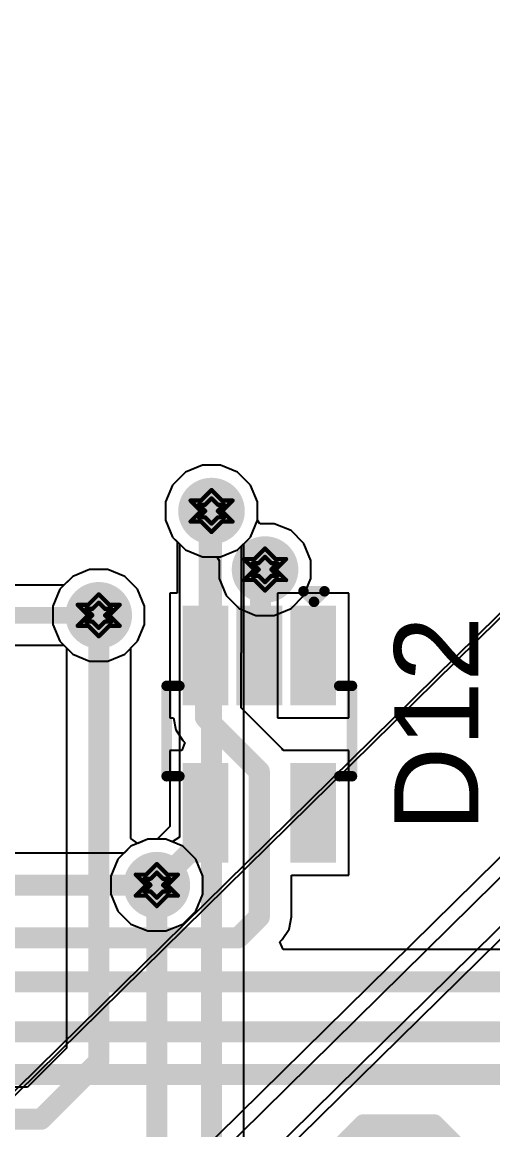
# Model space of a CAD drawing. Header units: inches. Extents: x -5 to 5328, y -4 to 5281.
# Drawn here: x 17.46 to 23.14, y 50.02 to 63.4 of the extents above; entities that cross this region are included whole.
import ezdxf

# ---------------------------------------------------------------- set-up
doc = ezdxf.new("R2010")
doc.units = ezdxf.units.IN
for name, color, linetype in [('Bottom Layer', 5, 'Continuous'), ('Bottom Solder', 6, 'Continuous'), ('Drill Drawing', 1, 'Continuous'), ('Layer 1', 16, 'Continuous'), ('Layer 2', 76, 'Continuous'), ('Top Layer', 1, 'Continuous'), ('Top Overlay', 2, 'Continuous'), ('Top Paste', 8, 'Continuous'), ('Top Solder', 216, 'Continuous'), ('Via Holes', 16, 'Continuous')]:
    doc.layers.add(name, color=color, linetype=linetype)
doc.styles.add('Arial', font='', dxfattribs={"height": 0.2})
doc.styles.get('Arial').set_extended_font_data('Arial')

# ---------------------------------------------------------------- blocks, each defined once
blk = doc.blocks.new('28_UFQFPN__4_4__7')
at = {"layer": 'Top Solder'}
for p in [(-1.739, 1.711), (-1.589, -1.289), (-1.289, -1.589), (-1.289, 2.211), (1.711, 2.211), (2.211, 1.711)]:
    blk.add_line(p, (5314.123, 5237.764), dxfattribs=at)
blk = doc.blocks.new('T__________15')
at = {"layer": 'Top Layer'}
blk.add_hatch(color=1, dxfattribs=at).paths.add_polyline_path([(0.381, 0.762), (-0.381, 0.762), (-0.762, 0.381), (-0.762, -0.381), (-0.381, -0.762), (0.381, -0.762), (0.762, -0.381), (0.762, 0.381)])
at = {"layer": 'Top Paste'}
blk.add_hatch(color=8, dxfattribs=at).paths.add_polyline_path([(0.381, 0.762), (-0.381, 0.762), (-0.762, 0.381), (-0.762, -0.381), (-0.381, -0.762), (0.381, -0.762), (0.762, -0.381), (0.762, 0.381)])
at = {"layer": 'Top Solder'}
blk.add_hatch(color=216, dxfattribs=at).paths.add_polyline_path([(0.432, 0.864), (-0.432, 0.864), (-0.864, 0.432), (-0.864, -0.432), (-0.432, -0.864), (0.432, -0.864), (0.864, -0.432), (0.864, 0.432)])
at = {"layer": 'Top Overlay'}
for points in [[(-0.94, 0.432, 0.2, 0.2, 0), (-0.432, 0.94, 0.2, 0.2, 0)], [(-0.432, 0.94, 0.2, 0.2, 0), (0.432, 0.94, 0.2, 0.2, 0)], [(0.432, 0.94, 0.2, 0.2, 0), (0.94, 0.432, 0.2, 0.2, 0)], [(-0.94, -0.432, 0.2, 0.2, 0), (-0.94, 0.432, 0.2, 0.2, 0)], [(0.94, -0.432, 0.2, 0.2, 0), (0.94, 0.432, 0.2, 0.2, 0)], [(-0.94, -0.432, 0.2, 0.2, 0), (-0.432, -0.94, 0.2, 0.2, 0)], [(0.432, -0.94, 0.2, 0.2, 0), (0.94, -0.432, 0.2, 0.2, 0)], [(-0.432, -0.94, 0.2, 0.2, 0), (0.432, -0.94, 0.2, 0.2, 0)]]:
    blk.add_lwpolyline(points, format="xyseb", dxfattribs=at)
for points in [[(-0.482, 0.94, 0.1, 0.1, 1), (-0.382, 0.94, 0.1, 0.1, 1)], [(-0.482, 0.94, 0.1, 0.1, 1), (-0.382, 0.94, 0.1, 0.1, 1)], [(0.382, 0.94, 0.1, 0.1, 1), (0.482, 0.94, 0.1, 0.1, 1)], [(0.382, 0.94, 0.1, 0.1, 1), (0.482, 0.94, 0.1, 0.1, 1)], [(-0.99, 0.432, 0.1, 0.1, 1), (-0.89, 0.432, 0.1, 0.1, 1)], [(-0.99, 0.432, 0.1, 0.1, 1), (-0.89, 0.432, 0.1, 0.1, 1)], [(0.89, 0.432, 0.1, 0.1, 1), (0.99, 0.432, 0.1, 0.1, 1)], [(0.89, 0.432, 0.1, 0.1, 1), (0.99, 0.432, 0.1, 0.1, 1)], [(-0.99, -0.432, 0.1, 0.1, 1), (-0.89, -0.432, 0.1, 0.1, 1)], [(-0.99, -0.432, 0.1, 0.1, 1), (-0.89, -0.432, 0.1, 0.1, 1)], [(0.89, -0.432, 0.1, 0.1, 1), (0.99, -0.432, 0.1, 0.1, 1)], [(0.89, -0.432, 0.1, 0.1, 1), (0.99, -0.432, 0.1, 0.1, 1)], [(-0.482, -0.94, 0.1, 0.1, 1), (-0.382, -0.94, 0.1, 0.1, 1)], [(-0.482, -0.94, 0.1, 0.1, 1), (-0.382, -0.94, 0.1, 0.1, 1)], [(0.382, -0.94, 0.1, 0.1, 1), (0.482, -0.94, 0.1, 0.1, 1)], [(0.382, -0.94, 0.1, 0.1, 1), (0.482, -0.94, 0.1, 0.1, 1)]]:
    blk.add_lwpolyline(points, format="xyseb", close=True, dxfattribs=at)
blk = doc.blocks.new('SOT_323_5_140')
at = {"layer": 'Top Layer'}
for points in [[(-1.45, 0.825), (-0.45, 0.825), (-0.45, 0.475), (-1.45, 0.475)], [(0.45, 0.825), (1.45, 0.825), (1.45, 0.475), (0.45, 0.475)], [(-1.45, 0.175), (-0.45, 0.175), (-0.45, -0.175), (-1.45, -0.175)], [(-1.45, -0.475), (-0.45, -0.475), (-0.45, -0.825), (-1.45, -0.825)], [(0.45, -0.475), (1.45, -0.475), (1.45, -0.825), (0.45, -0.825)]]:
    blk.add_hatch(color=1, dxfattribs=at).paths.add_polyline_path(points)
at = {"layer": 'Top Paste'}
for points in [[(-1.45, 0.825), (-0.45, 0.825), (-0.45, 0.475), (-1.45, 0.475)], [(0.45, 0.825), (1.45, 0.825), (1.45, 0.475), (0.45, 0.475)], [(-1.45, 0.175), (-0.45, 0.175), (-0.45, -0.175), (-1.45, -0.175)], [(-1.45, -0.475), (-0.45, -0.475), (-0.45, -0.825), (-1.45, -0.825)], [(0.45, -0.475), (1.45, -0.475), (1.45, -0.825), (0.45, -0.825)]]:
    blk.add_hatch(color=8, dxfattribs=at).paths.add_polyline_path(points)
at = {"layer": 'Top Solder'}
for points in [[(-1.552, 0.927), (-0.348, 0.927), (-0.348, 0.373), (-1.552, 0.373)], [(0.348, 0.927), (1.552, 0.927), (1.552, 0.373), (0.348, 0.373)], [(-1.552, 0.277), (-0.348, 0.277), (-0.348, -0.277), (-1.552, -0.277)], [(-1.552, -0.373), (-0.348, -0.373), (-0.348, -0.927), (-1.552, -0.927)], [(0.348, -0.373), (1.552, -0.373), (1.552, -0.927), (0.348, -0.927)]]:
    blk.add_hatch(color=216, dxfattribs=at).paths.add_polyline_path(points)
at = {"layer": 'Top Overlay'}
for points in [[(0.508, 1.118, 0.127, 0.127, 0), (-0.584, 1.118, 0.127, 0.127, 0)], [(-0.584, 0.965, 0.127, 0.127, 0), (-0.584, 1.118, 0.127, 0.127, 0)], [(0.508, 0.965, 0.127, 0.127, 0), (0.508, 1.118, 0.127, 0.127, 0)], [(-1.727, 0.533, 0.127, 0.127, 0), (-1.727, 0.787, 0.127, 0.127, 0)], [(-1.6, 0.66, 0.127, 0.127, 0), (-1.727, 0.787, 0.127, 0.127, 0)], [(-1.727, 0.533, 0.127, 0.127, 0), (-1.6, 0.66, 0.127, 0.127, 0)], [(-0.584, -1.118, 0.127, 0.127, 0), (-0.584, -0.965, 0.127, 0.127, 0)], [(0.508, -1.118, 0.127, 0.127, 0), (0.508, -0.965, 0.127, 0.127, 0)], [(0.508, -1.118, 0.127, 0.127, 0), (-0.584, -1.118, 0.127, 0.127, 0)]]:
    blk.add_lwpolyline(points, format="xyseb", dxfattribs=at)
for points in [[(-0.616, 1.118, 0.0635, 0.0635, 1), (-0.552, 1.118, 0.0635, 0.0635, 1)], [(-0.616, 1.118, 0.0635, 0.0635, 1), (-0.552, 1.118, 0.0635, 0.0635, 1)], [(0.476, 1.118, 0.0635, 0.0635, 1), (0.54, 1.118, 0.0635, 0.0635, 1)], [(0.476, 1.118, 0.0635, 0.0635, 1), (0.54, 1.118, 0.0635, 0.0635, 1)], [(-0.616, 0.965, 0.0635, 0.0635, 1), (-0.552, 0.965, 0.0635, 0.0635, 1)], [(0.476, 0.965, 0.0635, 0.0635, 1), (0.54, 0.965, 0.0635, 0.0635, 1)], [(-1.759, 0.787, 0.0635, 0.0635, 1), (-1.695, 0.787, 0.0635, 0.0635, 1)], [(-1.759, 0.787, 0.0635, 0.0635, 1), (-1.695, 0.787, 0.0635, 0.0635, 1)], [(-1.632, 0.66, 0.0635, 0.0635, 1), (-1.568, 0.66, 0.0635, 0.0635, 1)], [(-1.632, 0.66, 0.0635, 0.0635, 1), (-1.568, 0.66, 0.0635, 0.0635, 1)], [(-1.759, 0.533, 0.0635, 0.0635, 1), (-1.695, 0.533, 0.0635, 0.0635, 1)], [(-1.759, 0.533, 0.0635, 0.0635, 1), (-1.695, 0.533, 0.0635, 0.0635, 1)], [(-0.616, -0.965, 0.0635, 0.0635, 1), (-0.552, -0.965, 0.0635, 0.0635, 1)], [(0.476, -0.965, 0.0635, 0.0635, 1), (0.54, -0.965, 0.0635, 0.0635, 1)], [(-0.616, -1.118, 0.0635, 0.0635, 1), (-0.552, -1.118, 0.0635, 0.0635, 1)], [(-0.616, -1.118, 0.0635, 0.0635, 1), (-0.552, -1.118, 0.0635, 0.0635, 1)], [(0.476, -1.118, 0.0635, 0.0635, 1), (0.54, -1.118, 0.0635, 0.0635, 1)], [(0.476, -1.118, 0.0635, 0.0635, 1), (0.54, -1.118, 0.0635, 0.0635, 1)]]:
    blk.add_lwpolyline(points, format="xyseb", close=True, dxfattribs=at)

msp = doc.modelspace()

# ---------------------------------------------------------------- hatches: boundary and pattern name
at = {"layer": 'Bottom Layer'}
h = msp.add_hatch(color=5, dxfattribs=at)
edge = h.paths.add_edge_path()
edge.add_arc((19.743, 57.496), 0.3, 0, 360)
h = msp.add_hatch(color=5, dxfattribs=at)
edge = h.paths.add_edge_path()
edge.add_arc((20.389, 56.789), 0.3, 0, 360)
h = msp.add_hatch(color=5, dxfattribs=at)
edge = h.paths.add_edge_path()
edge.add_arc((18.382, 56.236), 0.3, 0, 360)
h = msp.add_hatch(color=5, dxfattribs=at)
edge = h.paths.add_edge_path()
edge.add_arc((19.083, 52.975), 0.3, 0, 360)
at = {"layer": 'Bottom Solder'}
h = msp.add_hatch(color=6, dxfattribs=at)
edge = h.paths.add_edge_path()
edge.add_arc((19.743, 57.496), 0.402, 0, 360)
h = msp.add_hatch(color=6, dxfattribs=at)
edge = h.paths.add_edge_path()
edge.add_arc((20.389, 56.789), 0.402, 0, 360)
h = msp.add_hatch(color=6, dxfattribs=at)
edge = h.paths.add_edge_path()
edge.add_arc((18.382, 56.236), 0.402, 0, 360)
h = msp.add_hatch(color=6, dxfattribs=at)
edge = h.paths.add_edge_path()
edge.add_arc((19.083, 52.975), 0.402, 0, 360)
at = {"layer": 'Layer 1'}
h = msp.add_hatch(color=16, dxfattribs=at)
edge = h.paths.add_edge_path()
edge.add_arc((19.743, 57.496), 0.3, 0, 360)
h = msp.add_hatch(color=16, dxfattribs=at)
edge = h.paths.add_edge_path()
edge.add_arc((20.389, 56.789), 0.3, 0, 360)
h = msp.add_hatch(color=16, dxfattribs=at)
edge = h.paths.add_edge_path()
edge.add_arc((18.382, 56.236), 0.3, 0, 360)
h = msp.add_hatch(color=16, dxfattribs=at)
edge = h.paths.add_edge_path()
edge.add_arc((19.083, 52.975), 0.3, 0, 360)
at = {"layer": 'Layer 2'}
h = msp.add_hatch(color=76, dxfattribs=at)
edge = h.paths.add_edge_path()
edge.add_arc((19.743, 57.496), 0.3, 0, 360)
h = msp.add_hatch(color=76, dxfattribs=at)
edge = h.paths.add_edge_path()
edge.add_arc((20.389, 56.789), 0.3, 0, 360)
h = msp.add_hatch(color=76, dxfattribs=at)
edge = h.paths.add_edge_path()
edge.add_arc((18.382, 56.236), 0.3, 0, 360)
h = msp.add_hatch(color=76, dxfattribs=at)
edge = h.paths.add_edge_path()
edge.add_arc((19.083, 52.975), 0.3, 0, 360)
at = {"layer": 'Top Layer'}
h = msp.add_hatch(color=1, dxfattribs=at)
edge = h.paths.add_edge_path()
edge.add_arc((19.743, 57.496), 0.3, 0, 360)
h = msp.add_hatch(color=1, dxfattribs=at)
edge = h.paths.add_edge_path()
edge.add_arc((20.389, 56.789), 0.3, 0, 360)
h = msp.add_hatch(color=1, dxfattribs=at)
edge = h.paths.add_edge_path()
edge.add_arc((18.382, 56.236), 0.3, 0, 360)
h = msp.add_hatch(color=1, dxfattribs=at)
edge = h.paths.add_edge_path()
edge.add_arc((19.083, 52.975), 0.3, 0, 360)
at = {"layer": 'Top Solder'}
h = msp.add_hatch(color=216, dxfattribs=at)
edge = h.paths.add_edge_path()
edge.add_arc((19.743, 57.496), 0.402, 0, 360)
h = msp.add_hatch(color=216, dxfattribs=at)
edge = h.paths.add_edge_path()
edge.add_arc((20.389, 56.789), 0.402, 0, 360)
h = msp.add_hatch(color=216, dxfattribs=at)
edge = h.paths.add_edge_path()
edge.add_arc((18.382, 56.236), 0.402, 0, 360)
h = msp.add_hatch(color=216, dxfattribs=at)
edge = h.paths.add_edge_path()
edge.add_arc((19.083, 52.975), 0.402, 0, 360)
at = {"layer": 'Via Holes'}
h = msp.add_hatch(color=7, dxfattribs=at)
edge = h.paths.add_edge_path()
edge.add_arc((19.743, 57.496), 0.15, 0, 360)
h = msp.add_hatch(color=7, dxfattribs=at)
edge = h.paths.add_edge_path()
edge.add_arc((20.389, 56.789), 0.15, 0, 360)
h = msp.add_hatch(color=7, dxfattribs=at)
edge = h.paths.add_edge_path()
edge.add_arc((18.382, 56.236), 0.15, 0, 360)
h = msp.add_hatch(color=7, dxfattribs=at)
edge = h.paths.add_edge_path()
edge.add_arc((19.083, 52.975), 0.15, 0, 360)

# ---------------------------------------------------------------- linework, layer by layer
at = {"layer": 'Bottom Layer'}
for p, q in [((19.429, 57.966), (19.274, 57.81)), ((19.633, 58.05), (19.429, 57.966)), ((19.853, 58.05), (19.633, 58.05)), ((20.057, 57.966), (19.853, 58.05)), ((20.213, 57.81), (20.057, 57.966)), ((19.274, 57.81), (19.189, 57.606)), ((20.297, 57.606), (20.213, 57.81)), ((19.189, 57.606), (19.189, 57.386)), ((20.297, 57.386), (20.297, 57.606)), ((19.189, 57.386), (19.274, 57.182)), ((20.213, 57.182), (20.297, 57.386)), ((19.274, 57.182), (19.355, 57.101)), ((20.132, 57.101), (20.213, 57.182)), ((19.355, 57.101), (19.355, 53.553)), ((20.132, 49.181), (20.132, 57.101)), ((18.271, 56.79), (18.068, 56.706)), ((18.492, 56.79), (18.271, 56.79)), ((18.695, 56.706), (18.492, 56.79)), ((18.068, 56.706), (17.912, 56.55)), ((18.851, 56.55), (18.695, 56.706)), ((17.912, 56.55), (17.828, 56.347)), ((18.936, 56.347), (18.851, 56.55)), ((17.828, 56.347), (17.828, 56.126)), ((18.936, 56.126), (18.936, 56.347)), ((17.828, 56.126), (17.912, 55.923)), ((18.851, 55.923), (18.936, 56.126)), ((17.912, 55.923), (17.993, 55.841)), ((17.993, 55.841), (17.993, 51.004)), ((18.77, 55.841), (18.851, 55.923)), ((18.77, 53.537), (18.77, 55.841)), ((19.355, 53.553), (19.27, 53.497)), ((18.855, 53.48), (18.77, 53.537)), ((18.973, 53.529), (18.855, 53.48)), ((19.193, 53.529), (18.973, 53.529)), ((19.27, 53.497), (19.193, 53.529)), ((17.993, 51.004), (17.523, 50.533)), ((17.523, 50.533), (5.204, 50.533))]:
    msp.add_line(p, q, dxfattribs=at)
for points in [[(19.743, 48.786, 0.254, 0.254, 0), (19.743, 57.496, 0.254, 0.254, 0)], [(18.382, 50.843, 0.254, 0.254, 0), (18.382, 56.236, 0.254, 0.254, 0)], [(19.083, 47.438, 0.254, 0.254, 0), (19.083, 52.975, 0.254, 0.254, 0)], [(17.684, 50.145, 0.254, 0.254, 0), (18.382, 50.843, 0.254, 0.254, 0)], [(5.204, 50.145, 0.254, 0.254, 0), (17.684, 50.145, 0.254, 0.254, 0)]]:
    msp.add_lwpolyline(points, format="xyseb", dxfattribs=at)
for points in [[(19.68, 57.496, 0.127, 0.127, 1), (19.807, 57.496, 0.127, 0.127, 1)], [(18.318, 56.236, 0.127, 0.127, 1), (18.445, 56.236, 0.127, 0.127, 1)], [(19.019, 52.975, 0.127, 0.127, 1), (19.146, 52.975, 0.127, 0.127, 1)], [(18.318, 50.843, 0.127, 0.127, 1), (18.445, 50.843, 0.127, 0.127, 1)], [(18.318, 50.843, 0.127, 0.127, 1), (18.445, 50.843, 0.127, 0.127, 1)], [(17.62, 50.145, 0.127, 0.127, 1), (17.747, 50.145, 0.127, 0.127, 1)], [(17.62, 50.145, 0.127, 0.127, 1), (17.747, 50.145, 0.127, 0.127, 1)]]:
    msp.add_lwpolyline(points, format="xyseb", close=True, dxfattribs=at)
at = {"layer": 'Drill Drawing'}
for points in [[(19.616, 57.623, 0.0508, 0.0508, 0), (19.743, 57.75, 0.0508, 0.0508, 0)], [(19.743, 57.75, 0.0508, 0.0508, 0), (19.87, 57.623, 0.0508, 0.0508, 0)], [(19.489, 57.623, 0.0508, 0.0508, 0), (19.616, 57.496, 0.0508, 0.0508, 0)], [(19.489, 57.623, 0.0508, 0.0508, 0), (19.616, 57.623, 0.0508, 0.0508, 0)], [(19.591, 57.572, 0.0508, 0.0508, 0), (19.667, 57.496, 0.0508, 0.0508, 0)], [(19.591, 57.572, 0.0508, 0.0508, 0), (19.667, 57.572, 0.0508, 0.0508, 0)], [(19.667, 57.572, 0.0508, 0.0508, 0), (19.743, 57.649, 0.0508, 0.0508, 0)], [(19.743, 57.649, 0.0508, 0.0508, 0), (19.819, 57.572, 0.0508, 0.0508, 0)], [(19.819, 57.572, 0.0508, 0.0508, 0), (19.896, 57.572, 0.0508, 0.0508, 0)], [(19.819, 57.496, 0.0508, 0.0508, 0), (19.896, 57.572, 0.0508, 0.0508, 0)], [(19.87, 57.623, 0.0508, 0.0508, 0), (19.997, 57.623, 0.0508, 0.0508, 0)], [(19.87, 57.496, 0.0508, 0.0508, 0), (19.997, 57.623, 0.0508, 0.0508, 0)], [(19.489, 57.369, 0.0508, 0.0508, 0), (19.616, 57.496, 0.0508, 0.0508, 0)], [(19.591, 57.42, 0.0508, 0.0508, 0), (19.667, 57.496, 0.0508, 0.0508, 0)], [(19.591, 57.42, 0.0508, 0.0508, 0), (19.667, 57.42, 0.0508, 0.0508, 0)], [(19.667, 57.42, 0.0508, 0.0508, 0), (19.743, 57.344, 0.0508, 0.0508, 0)], [(19.743, 57.344, 0.0508, 0.0508, 0), (19.819, 57.42, 0.0508, 0.0508, 0)], [(19.819, 57.496, 0.0508, 0.0508, 0), (19.896, 57.42, 0.0508, 0.0508, 0)], [(19.819, 57.42, 0.0508, 0.0508, 0), (19.896, 57.42, 0.0508, 0.0508, 0)], [(19.87, 57.496, 0.0508, 0.0508, 0), (19.997, 57.369, 0.0508, 0.0508, 0)], [(19.489, 57.369, 0.0508, 0.0508, 0), (19.616, 57.369, 0.0508, 0.0508, 0)], [(19.616, 57.369, 0.0508, 0.0508, 0), (19.743, 57.242, 0.0508, 0.0508, 0)], [(19.743, 57.242, 0.0508, 0.0508, 0), (19.87, 57.369, 0.0508, 0.0508, 0)], [(19.87, 57.369, 0.0508, 0.0508, 0), (19.997, 57.369, 0.0508, 0.0508, 0)], [(20.262, 56.916, 0.0508, 0.0508, 0), (20.389, 57.043, 0.0508, 0.0508, 0)], [(20.389, 57.043, 0.0508, 0.0508, 0), (20.516, 56.916, 0.0508, 0.0508, 0)], [(20.135, 56.916, 0.0508, 0.0508, 0), (20.262, 56.789, 0.0508, 0.0508, 0)], [(20.135, 56.916, 0.0508, 0.0508, 0), (20.262, 56.916, 0.0508, 0.0508, 0)], [(20.313, 56.865, 0.0508, 0.0508, 0), (20.389, 56.942, 0.0508, 0.0508, 0)], [(20.389, 56.942, 0.0508, 0.0508, 0), (20.465, 56.865, 0.0508, 0.0508, 0)], [(20.516, 56.916, 0.0508, 0.0508, 0), (20.643, 56.916, 0.0508, 0.0508, 0)], [(20.516, 56.789, 0.0508, 0.0508, 0), (20.643, 56.916, 0.0508, 0.0508, 0)], [(20.135, 56.662, 0.0508, 0.0508, 0), (20.262, 56.789, 0.0508, 0.0508, 0)], [(20.237, 56.865, 0.0508, 0.0508, 0), (20.313, 56.789, 0.0508, 0.0508, 0)], [(20.237, 56.865, 0.0508, 0.0508, 0), (20.313, 56.865, 0.0508, 0.0508, 0)], [(20.237, 56.713, 0.0508, 0.0508, 0), (20.313, 56.789, 0.0508, 0.0508, 0)], [(20.465, 56.865, 0.0508, 0.0508, 0), (20.542, 56.865, 0.0508, 0.0508, 0)], [(20.465, 56.789, 0.0508, 0.0508, 0), (20.542, 56.865, 0.0508, 0.0508, 0)], [(20.465, 56.789, 0.0508, 0.0508, 0), (20.542, 56.713, 0.0508, 0.0508, 0)], [(20.516, 56.789, 0.0508, 0.0508, 0), (20.643, 56.662, 0.0508, 0.0508, 0)], [(20.135, 56.662, 0.0508, 0.0508, 0), (20.262, 56.662, 0.0508, 0.0508, 0)], [(20.237, 56.713, 0.0508, 0.0508, 0), (20.313, 56.713, 0.0508, 0.0508, 0)], [(20.262, 56.662, 0.0508, 0.0508, 0), (20.389, 56.535, 0.0508, 0.0508, 0)], [(20.313, 56.713, 0.0508, 0.0508, 0), (20.389, 56.637, 0.0508, 0.0508, 0)], [(20.389, 56.637, 0.0508, 0.0508, 0), (20.465, 56.713, 0.0508, 0.0508, 0)], [(20.389, 56.535, 0.0508, 0.0508, 0), (20.516, 56.662, 0.0508, 0.0508, 0)], [(20.465, 56.713, 0.0508, 0.0508, 0), (20.542, 56.713, 0.0508, 0.0508, 0)], [(20.516, 56.662, 0.0508, 0.0508, 0), (20.643, 56.662, 0.0508, 0.0508, 0)], [(18.255, 56.363, 0.0508, 0.0508, 0), (18.382, 56.49, 0.0508, 0.0508, 0)], [(18.382, 56.49, 0.0508, 0.0508, 0), (18.509, 56.363, 0.0508, 0.0508, 0)], [(18.128, 56.363, 0.0508, 0.0508, 0), (18.255, 56.236, 0.0508, 0.0508, 0)], [(18.128, 56.363, 0.0508, 0.0508, 0), (18.255, 56.363, 0.0508, 0.0508, 0)], [(18.305, 56.313, 0.0508, 0.0508, 0), (18.382, 56.389, 0.0508, 0.0508, 0)], [(18.382, 56.389, 0.0508, 0.0508, 0), (18.458, 56.313, 0.0508, 0.0508, 0)], [(18.509, 56.363, 0.0508, 0.0508, 0), (18.636, 56.363, 0.0508, 0.0508, 0)], [(18.509, 56.236, 0.0508, 0.0508, 0), (18.636, 56.363, 0.0508, 0.0508, 0)], [(18.128, 56.109, 0.0508, 0.0508, 0), (18.255, 56.236, 0.0508, 0.0508, 0)], [(18.229, 56.313, 0.0508, 0.0508, 0), (18.305, 56.236, 0.0508, 0.0508, 0)], [(18.229, 56.313, 0.0508, 0.0508, 0), (18.305, 56.313, 0.0508, 0.0508, 0)], [(18.229, 56.16, 0.0508, 0.0508, 0), (18.305, 56.236, 0.0508, 0.0508, 0)], [(18.458, 56.313, 0.0508, 0.0508, 0), (18.534, 56.313, 0.0508, 0.0508, 0)], [(18.458, 56.236, 0.0508, 0.0508, 0), (18.534, 56.313, 0.0508, 0.0508, 0)], [(18.458, 56.236, 0.0508, 0.0508, 0), (18.534, 56.16, 0.0508, 0.0508, 0)], [(18.509, 56.236, 0.0508, 0.0508, 0), (18.636, 56.109, 0.0508, 0.0508, 0)], [(18.128, 56.109, 0.0508, 0.0508, 0), (18.255, 56.109, 0.0508, 0.0508, 0)], [(18.229, 56.16, 0.0508, 0.0508, 0), (18.305, 56.16, 0.0508, 0.0508, 0)], [(18.255, 56.109, 0.0508, 0.0508, 0), (18.382, 55.982, 0.0508, 0.0508, 0)], [(18.305, 56.16, 0.0508, 0.0508, 0), (18.382, 56.084, 0.0508, 0.0508, 0)], [(18.382, 56.084, 0.0508, 0.0508, 0), (18.458, 56.16, 0.0508, 0.0508, 0)], [(18.382, 55.982, 0.0508, 0.0508, 0), (18.509, 56.109, 0.0508, 0.0508, 0)], [(18.458, 56.16, 0.0508, 0.0508, 0), (18.534, 56.16, 0.0508, 0.0508, 0)], [(18.509, 56.109, 0.0508, 0.0508, 0), (18.636, 56.109, 0.0508, 0.0508, 0)], [(18.956, 53.102, 0.0508, 0.0508, 0), (19.083, 53.229, 0.0508, 0.0508, 0)], [(19.007, 53.051, 0.0508, 0.0508, 0), (19.083, 53.127, 0.0508, 0.0508, 0)], [(19.083, 53.229, 0.0508, 0.0508, 0), (19.21, 53.102, 0.0508, 0.0508, 0)], [(19.083, 53.127, 0.0508, 0.0508, 0), (19.159, 53.051, 0.0508, 0.0508, 0)], [(18.829, 53.102, 0.0508, 0.0508, 0), (18.956, 52.975, 0.0508, 0.0508, 0)], [(18.829, 53.102, 0.0508, 0.0508, 0), (18.956, 53.102, 0.0508, 0.0508, 0)], [(18.93, 53.051, 0.0508, 0.0508, 0), (19.007, 52.975, 0.0508, 0.0508, 0)], [(18.93, 53.051, 0.0508, 0.0508, 0), (19.007, 53.051, 0.0508, 0.0508, 0)], [(19.159, 53.051, 0.0508, 0.0508, 0), (19.235, 53.051, 0.0508, 0.0508, 0)], [(19.159, 52.975, 0.0508, 0.0508, 0), (19.235, 53.051, 0.0508, 0.0508, 0)], [(19.21, 53.102, 0.0508, 0.0508, 0), (19.337, 53.102, 0.0508, 0.0508, 0)], [(19.21, 52.975, 0.0508, 0.0508, 0), (19.337, 53.102, 0.0508, 0.0508, 0)], [(18.829, 52.848, 0.0508, 0.0508, 0), (18.956, 52.975, 0.0508, 0.0508, 0)], [(18.93, 52.899, 0.0508, 0.0508, 0), (19.007, 52.975, 0.0508, 0.0508, 0)], [(18.93, 52.899, 0.0508, 0.0508, 0), (19.007, 52.899, 0.0508, 0.0508, 0)], [(19.007, 52.899, 0.0508, 0.0508, 0), (19.083, 52.823, 0.0508, 0.0508, 0)], [(19.083, 52.823, 0.0508, 0.0508, 0), (19.159, 52.899, 0.0508, 0.0508, 0)], [(19.159, 52.975, 0.0508, 0.0508, 0), (19.235, 52.899, 0.0508, 0.0508, 0)], [(19.159, 52.899, 0.0508, 0.0508, 0), (19.235, 52.899, 0.0508, 0.0508, 0)], [(19.21, 52.975, 0.0508, 0.0508, 0), (19.337, 52.848, 0.0508, 0.0508, 0)], [(18.829, 52.848, 0.0508, 0.0508, 0), (18.956, 52.848, 0.0508, 0.0508, 0)], [(18.956, 52.848, 0.0508, 0.0508, 0), (19.083, 52.721, 0.0508, 0.0508, 0)], [(19.083, 52.721, 0.0508, 0.0508, 0), (19.21, 52.848, 0.0508, 0.0508, 0)], [(19.21, 52.848, 0.0508, 0.0508, 0), (19.337, 52.848, 0.0508, 0.0508, 0)]]:
    msp.add_lwpolyline(points, format="xyseb", dxfattribs=at)
for points in [[(19.731, 57.75, 0.0254, 0.0254, 1), (19.756, 57.75, 0.0254, 0.0254, 1)], [(19.731, 57.75, 0.0254, 0.0254, 1), (19.756, 57.75, 0.0254, 0.0254, 1)], [(19.477, 57.623, 0.0254, 0.0254, 1), (19.502, 57.623, 0.0254, 0.0254, 1)], [(19.477, 57.623, 0.0254, 0.0254, 1), (19.502, 57.623, 0.0254, 0.0254, 1)], [(19.578, 57.572, 0.0254, 0.0254, 1), (19.604, 57.572, 0.0254, 0.0254, 1)], [(19.578, 57.572, 0.0254, 0.0254, 1), (19.604, 57.572, 0.0254, 0.0254, 1)], [(19.604, 57.623, 0.0254, 0.0254, 1), (19.629, 57.623, 0.0254, 0.0254, 1)], [(19.604, 57.623, 0.0254, 0.0254, 1), (19.629, 57.623, 0.0254, 0.0254, 1)], [(19.654, 57.572, 0.0254, 0.0254, 1), (19.68, 57.572, 0.0254, 0.0254, 1)], [(19.654, 57.572, 0.0254, 0.0254, 1), (19.68, 57.572, 0.0254, 0.0254, 1)], [(19.731, 57.649, 0.0254, 0.0254, 1), (19.756, 57.649, 0.0254, 0.0254, 1)], [(19.731, 57.649, 0.0254, 0.0254, 1), (19.756, 57.649, 0.0254, 0.0254, 1)], [(19.807, 57.572, 0.0254, 0.0254, 1), (19.832, 57.572, 0.0254, 0.0254, 1)], [(19.807, 57.572, 0.0254, 0.0254, 1), (19.832, 57.572, 0.0254, 0.0254, 1)], [(19.858, 57.623, 0.0254, 0.0254, 1), (19.883, 57.623, 0.0254, 0.0254, 1)], [(19.858, 57.623, 0.0254, 0.0254, 1), (19.883, 57.623, 0.0254, 0.0254, 1)], [(19.883, 57.572, 0.0254, 0.0254, 1), (19.908, 57.572, 0.0254, 0.0254, 1)], [(19.883, 57.572, 0.0254, 0.0254, 1), (19.908, 57.572, 0.0254, 0.0254, 1)], [(19.985, 57.623, 0.0254, 0.0254, 1), (20.01, 57.623, 0.0254, 0.0254, 1)], [(19.985, 57.623, 0.0254, 0.0254, 1), (20.01, 57.623, 0.0254, 0.0254, 1)], [(19.578, 57.42, 0.0254, 0.0254, 1), (19.604, 57.42, 0.0254, 0.0254, 1)], [(19.578, 57.42, 0.0254, 0.0254, 1), (19.604, 57.42, 0.0254, 0.0254, 1)], [(19.604, 57.496, 0.0254, 0.0254, 1), (19.629, 57.496, 0.0254, 0.0254, 1)], [(19.604, 57.496, 0.0254, 0.0254, 1), (19.629, 57.496, 0.0254, 0.0254, 1)], [(19.654, 57.496, 0.0254, 0.0254, 1), (19.68, 57.496, 0.0254, 0.0254, 1)], [(19.654, 57.496, 0.0254, 0.0254, 1), (19.68, 57.496, 0.0254, 0.0254, 1)], [(19.654, 57.42, 0.0254, 0.0254, 1), (19.68, 57.42, 0.0254, 0.0254, 1)], [(19.654, 57.42, 0.0254, 0.0254, 1), (19.68, 57.42, 0.0254, 0.0254, 1)], [(19.807, 57.496, 0.0254, 0.0254, 1), (19.832, 57.496, 0.0254, 0.0254, 1)], [(19.807, 57.496, 0.0254, 0.0254, 1), (19.832, 57.496, 0.0254, 0.0254, 1)], [(19.807, 57.42, 0.0254, 0.0254, 1), (19.832, 57.42, 0.0254, 0.0254, 1)], [(19.807, 57.42, 0.0254, 0.0254, 1), (19.832, 57.42, 0.0254, 0.0254, 1)], [(19.858, 57.496, 0.0254, 0.0254, 1), (19.883, 57.496, 0.0254, 0.0254, 1)], [(19.858, 57.496, 0.0254, 0.0254, 1), (19.883, 57.496, 0.0254, 0.0254, 1)], [(19.883, 57.42, 0.0254, 0.0254, 1), (19.908, 57.42, 0.0254, 0.0254, 1)], [(19.883, 57.42, 0.0254, 0.0254, 1), (19.908, 57.42, 0.0254, 0.0254, 1)], [(19.477, 57.369, 0.0254, 0.0254, 1), (19.502, 57.369, 0.0254, 0.0254, 1)], [(19.477, 57.369, 0.0254, 0.0254, 1), (19.502, 57.369, 0.0254, 0.0254, 1)], [(19.604, 57.369, 0.0254, 0.0254, 1), (19.629, 57.369, 0.0254, 0.0254, 1)], [(19.604, 57.369, 0.0254, 0.0254, 1), (19.629, 57.369, 0.0254, 0.0254, 1)], [(19.731, 57.344, 0.0254, 0.0254, 1), (19.756, 57.344, 0.0254, 0.0254, 1)], [(19.731, 57.344, 0.0254, 0.0254, 1), (19.756, 57.344, 0.0254, 0.0254, 1)], [(19.858, 57.369, 0.0254, 0.0254, 1), (19.883, 57.369, 0.0254, 0.0254, 1)], [(19.858, 57.369, 0.0254, 0.0254, 1), (19.883, 57.369, 0.0254, 0.0254, 1)], [(19.985, 57.369, 0.0254, 0.0254, 1), (20.01, 57.369, 0.0254, 0.0254, 1)], [(19.985, 57.369, 0.0254, 0.0254, 1), (20.01, 57.369, 0.0254, 0.0254, 1)], [(19.731, 57.242, 0.0254, 0.0254, 1), (19.756, 57.242, 0.0254, 0.0254, 1)], [(19.731, 57.242, 0.0254, 0.0254, 1), (19.756, 57.242, 0.0254, 0.0254, 1)], [(20.376, 57.043, 0.0254, 0.0254, 1), (20.402, 57.043, 0.0254, 0.0254, 1)], [(20.376, 57.043, 0.0254, 0.0254, 1), (20.402, 57.043, 0.0254, 0.0254, 1)], [(20.122, 56.916, 0.0254, 0.0254, 1), (20.148, 56.916, 0.0254, 0.0254, 1)], [(20.122, 56.916, 0.0254, 0.0254, 1), (20.148, 56.916, 0.0254, 0.0254, 1)], [(20.249, 56.916, 0.0254, 0.0254, 1), (20.275, 56.916, 0.0254, 0.0254, 1)], [(20.249, 56.916, 0.0254, 0.0254, 1), (20.275, 56.916, 0.0254, 0.0254, 1)], [(20.376, 56.942, 0.0254, 0.0254, 1), (20.402, 56.942, 0.0254, 0.0254, 1)], [(20.376, 56.942, 0.0254, 0.0254, 1), (20.402, 56.942, 0.0254, 0.0254, 1)], [(20.503, 56.916, 0.0254, 0.0254, 1), (20.529, 56.916, 0.0254, 0.0254, 1)], [(20.503, 56.916, 0.0254, 0.0254, 1), (20.529, 56.916, 0.0254, 0.0254, 1)], [(20.63, 56.916, 0.0254, 0.0254, 1), (20.656, 56.916, 0.0254, 0.0254, 1)], [(20.63, 56.916, 0.0254, 0.0254, 1), (20.656, 56.916, 0.0254, 0.0254, 1)], [(20.224, 56.865, 0.0254, 0.0254, 1), (20.249, 56.865, 0.0254, 0.0254, 1)], [(20.224, 56.865, 0.0254, 0.0254, 1), (20.249, 56.865, 0.0254, 0.0254, 1)], [(20.249, 56.789, 0.0254, 0.0254, 1), (20.275, 56.789, 0.0254, 0.0254, 1)], [(20.249, 56.789, 0.0254, 0.0254, 1), (20.275, 56.789, 0.0254, 0.0254, 1)], [(20.3, 56.865, 0.0254, 0.0254, 1), (20.326, 56.865, 0.0254, 0.0254, 1)], [(20.3, 56.865, 0.0254, 0.0254, 1), (20.326, 56.865, 0.0254, 0.0254, 1)], [(20.3, 56.789, 0.0254, 0.0254, 1), (20.326, 56.789, 0.0254, 0.0254, 1)], [(20.3, 56.789, 0.0254, 0.0254, 1), (20.326, 56.789, 0.0254, 0.0254, 1)], [(20.453, 56.865, 0.0254, 0.0254, 1), (20.478, 56.865, 0.0254, 0.0254, 1)], [(20.453, 56.865, 0.0254, 0.0254, 1), (20.478, 56.865, 0.0254, 0.0254, 1)], [(20.453, 56.789, 0.0254, 0.0254, 1), (20.478, 56.789, 0.0254, 0.0254, 1)], [(20.453, 56.789, 0.0254, 0.0254, 1), (20.478, 56.789, 0.0254, 0.0254, 1)], [(20.503, 56.789, 0.0254, 0.0254, 1), (20.529, 56.789, 0.0254, 0.0254, 1)], [(20.503, 56.789, 0.0254, 0.0254, 1), (20.529, 56.789, 0.0254, 0.0254, 1)], [(20.529, 56.865, 0.0254, 0.0254, 1), (20.554, 56.865, 0.0254, 0.0254, 1)], [(20.529, 56.865, 0.0254, 0.0254, 1), (20.554, 56.865, 0.0254, 0.0254, 1)], [(20.122, 56.662, 0.0254, 0.0254, 1), (20.148, 56.662, 0.0254, 0.0254, 1)], [(20.122, 56.662, 0.0254, 0.0254, 1), (20.148, 56.662, 0.0254, 0.0254, 1)], [(20.224, 56.713, 0.0254, 0.0254, 1), (20.249, 56.713, 0.0254, 0.0254, 1)], [(20.224, 56.713, 0.0254, 0.0254, 1), (20.249, 56.713, 0.0254, 0.0254, 1)], [(20.249, 56.662, 0.0254, 0.0254, 1), (20.275, 56.662, 0.0254, 0.0254, 1)], [(20.249, 56.662, 0.0254, 0.0254, 1), (20.275, 56.662, 0.0254, 0.0254, 1)], [(20.3, 56.713, 0.0254, 0.0254, 1), (20.326, 56.713, 0.0254, 0.0254, 1)], [(20.3, 56.713, 0.0254, 0.0254, 1), (20.326, 56.713, 0.0254, 0.0254, 1)], [(20.376, 56.637, 0.0254, 0.0254, 1), (20.402, 56.637, 0.0254, 0.0254, 1)], [(20.376, 56.637, 0.0254, 0.0254, 1), (20.402, 56.637, 0.0254, 0.0254, 1)], [(20.453, 56.713, 0.0254, 0.0254, 1), (20.478, 56.713, 0.0254, 0.0254, 1)], [(20.453, 56.713, 0.0254, 0.0254, 1), (20.478, 56.713, 0.0254, 0.0254, 1)], [(20.503, 56.662, 0.0254, 0.0254, 1), (20.529, 56.662, 0.0254, 0.0254, 1)], [(20.503, 56.662, 0.0254, 0.0254, 1), (20.529, 56.662, 0.0254, 0.0254, 1)], [(20.529, 56.713, 0.0254, 0.0254, 1), (20.554, 56.713, 0.0254, 0.0254, 1)], [(20.529, 56.713, 0.0254, 0.0254, 1), (20.554, 56.713, 0.0254, 0.0254, 1)], [(20.63, 56.662, 0.0254, 0.0254, 1), (20.656, 56.662, 0.0254, 0.0254, 1)], [(20.63, 56.662, 0.0254, 0.0254, 1), (20.656, 56.662, 0.0254, 0.0254, 1)], [(18.369, 56.49, 0.0254, 0.0254, 1), (18.394, 56.49, 0.0254, 0.0254, 1)], [(18.369, 56.49, 0.0254, 0.0254, 1), (18.394, 56.49, 0.0254, 0.0254, 1)], [(20.376, 56.535, 0.0254, 0.0254, 1), (20.402, 56.535, 0.0254, 0.0254, 1)], [(20.376, 56.535, 0.0254, 0.0254, 1), (20.402, 56.535, 0.0254, 0.0254, 1)], [(18.115, 56.363, 0.0254, 0.0254, 1), (18.14, 56.363, 0.0254, 0.0254, 1)], [(18.115, 56.363, 0.0254, 0.0254, 1), (18.14, 56.363, 0.0254, 0.0254, 1)], [(18.242, 56.363, 0.0254, 0.0254, 1), (18.267, 56.363, 0.0254, 0.0254, 1)], [(18.242, 56.363, 0.0254, 0.0254, 1), (18.267, 56.363, 0.0254, 0.0254, 1)], [(18.369, 56.389, 0.0254, 0.0254, 1), (18.394, 56.389, 0.0254, 0.0254, 1)], [(18.369, 56.389, 0.0254, 0.0254, 1), (18.394, 56.389, 0.0254, 0.0254, 1)], [(18.496, 56.363, 0.0254, 0.0254, 1), (18.521, 56.363, 0.0254, 0.0254, 1)], [(18.496, 56.363, 0.0254, 0.0254, 1), (18.521, 56.363, 0.0254, 0.0254, 1)], [(18.623, 56.363, 0.0254, 0.0254, 1), (18.648, 56.363, 0.0254, 0.0254, 1)], [(18.623, 56.363, 0.0254, 0.0254, 1), (18.648, 56.363, 0.0254, 0.0254, 1)], [(18.217, 56.313, 0.0254, 0.0254, 1), (18.242, 56.313, 0.0254, 0.0254, 1)], [(18.217, 56.313, 0.0254, 0.0254, 1), (18.242, 56.313, 0.0254, 0.0254, 1)], [(18.242, 56.236, 0.0254, 0.0254, 1), (18.267, 56.236, 0.0254, 0.0254, 1)], [(18.242, 56.236, 0.0254, 0.0254, 1), (18.267, 56.236, 0.0254, 0.0254, 1)], [(18.293, 56.313, 0.0254, 0.0254, 1), (18.318, 56.313, 0.0254, 0.0254, 1)], [(18.293, 56.313, 0.0254, 0.0254, 1), (18.318, 56.313, 0.0254, 0.0254, 1)], [(18.293, 56.236, 0.0254, 0.0254, 1), (18.318, 56.236, 0.0254, 0.0254, 1)], [(18.293, 56.236, 0.0254, 0.0254, 1), (18.318, 56.236, 0.0254, 0.0254, 1)], [(18.445, 56.313, 0.0254, 0.0254, 1), (18.471, 56.313, 0.0254, 0.0254, 1)], [(18.445, 56.313, 0.0254, 0.0254, 1), (18.471, 56.313, 0.0254, 0.0254, 1)], [(18.445, 56.236, 0.0254, 0.0254, 1), (18.471, 56.236, 0.0254, 0.0254, 1)], [(18.445, 56.236, 0.0254, 0.0254, 1), (18.471, 56.236, 0.0254, 0.0254, 1)], [(18.496, 56.236, 0.0254, 0.0254, 1), (18.521, 56.236, 0.0254, 0.0254, 1)], [(18.496, 56.236, 0.0254, 0.0254, 1), (18.521, 56.236, 0.0254, 0.0254, 1)], [(18.521, 56.313, 0.0254, 0.0254, 1), (18.547, 56.313, 0.0254, 0.0254, 1)], [(18.521, 56.313, 0.0254, 0.0254, 1), (18.547, 56.313, 0.0254, 0.0254, 1)], [(18.115, 56.109, 0.0254, 0.0254, 1), (18.14, 56.109, 0.0254, 0.0254, 1)], [(18.115, 56.109, 0.0254, 0.0254, 1), (18.14, 56.109, 0.0254, 0.0254, 1)], [(18.217, 56.16, 0.0254, 0.0254, 1), (18.242, 56.16, 0.0254, 0.0254, 1)], [(18.217, 56.16, 0.0254, 0.0254, 1), (18.242, 56.16, 0.0254, 0.0254, 1)], [(18.242, 56.109, 0.0254, 0.0254, 1), (18.267, 56.109, 0.0254, 0.0254, 1)], [(18.242, 56.109, 0.0254, 0.0254, 1), (18.267, 56.109, 0.0254, 0.0254, 1)], [(18.293, 56.16, 0.0254, 0.0254, 1), (18.318, 56.16, 0.0254, 0.0254, 1)], [(18.293, 56.16, 0.0254, 0.0254, 1), (18.318, 56.16, 0.0254, 0.0254, 1)], [(18.369, 56.084, 0.0254, 0.0254, 1), (18.394, 56.084, 0.0254, 0.0254, 1)], [(18.369, 56.084, 0.0254, 0.0254, 1), (18.394, 56.084, 0.0254, 0.0254, 1)], [(18.445, 56.16, 0.0254, 0.0254, 1), (18.471, 56.16, 0.0254, 0.0254, 1)], [(18.445, 56.16, 0.0254, 0.0254, 1), (18.471, 56.16, 0.0254, 0.0254, 1)], [(18.496, 56.109, 0.0254, 0.0254, 1), (18.521, 56.109, 0.0254, 0.0254, 1)], [(18.496, 56.109, 0.0254, 0.0254, 1), (18.521, 56.109, 0.0254, 0.0254, 1)], [(18.521, 56.16, 0.0254, 0.0254, 1), (18.547, 56.16, 0.0254, 0.0254, 1)], [(18.521, 56.16, 0.0254, 0.0254, 1), (18.547, 56.16, 0.0254, 0.0254, 1)], [(18.623, 56.109, 0.0254, 0.0254, 1), (18.648, 56.109, 0.0254, 0.0254, 1)], [(18.623, 56.109, 0.0254, 0.0254, 1), (18.648, 56.109, 0.0254, 0.0254, 1)], [(18.369, 55.982, 0.0254, 0.0254, 1), (18.394, 55.982, 0.0254, 0.0254, 1)], [(18.369, 55.982, 0.0254, 0.0254, 1), (18.394, 55.982, 0.0254, 0.0254, 1)], [(19.07, 53.229, 0.0254, 0.0254, 1), (19.096, 53.229, 0.0254, 0.0254, 1)], [(19.07, 53.229, 0.0254, 0.0254, 1), (19.096, 53.229, 0.0254, 0.0254, 1)], [(19.07, 53.127, 0.0254, 0.0254, 1), (19.096, 53.127, 0.0254, 0.0254, 1)], [(19.07, 53.127, 0.0254, 0.0254, 1), (19.096, 53.127, 0.0254, 0.0254, 1)], [(18.816, 53.102, 0.0254, 0.0254, 1), (18.842, 53.102, 0.0254, 0.0254, 1)], [(18.816, 53.102, 0.0254, 0.0254, 1), (18.842, 53.102, 0.0254, 0.0254, 1)], [(18.918, 53.051, 0.0254, 0.0254, 1), (18.943, 53.051, 0.0254, 0.0254, 1)], [(18.918, 53.051, 0.0254, 0.0254, 1), (18.943, 53.051, 0.0254, 0.0254, 1)], [(18.943, 53.102, 0.0254, 0.0254, 1), (18.969, 53.102, 0.0254, 0.0254, 1)], [(18.943, 53.102, 0.0254, 0.0254, 1), (18.969, 53.102, 0.0254, 0.0254, 1)], [(18.994, 53.051, 0.0254, 0.0254, 1), (19.019, 53.051, 0.0254, 0.0254, 1)], [(18.994, 53.051, 0.0254, 0.0254, 1), (19.019, 53.051, 0.0254, 0.0254, 1)], [(19.146, 53.051, 0.0254, 0.0254, 1), (19.172, 53.051, 0.0254, 0.0254, 1)], [(19.146, 53.051, 0.0254, 0.0254, 1), (19.172, 53.051, 0.0254, 0.0254, 1)], [(19.197, 53.102, 0.0254, 0.0254, 1), (19.223, 53.102, 0.0254, 0.0254, 1)], [(19.197, 53.102, 0.0254, 0.0254, 1), (19.223, 53.102, 0.0254, 0.0254, 1)], [(19.223, 53.051, 0.0254, 0.0254, 1), (19.248, 53.051, 0.0254, 0.0254, 1)], [(19.223, 53.051, 0.0254, 0.0254, 1), (19.248, 53.051, 0.0254, 0.0254, 1)], [(19.324, 53.102, 0.0254, 0.0254, 1), (19.35, 53.102, 0.0254, 0.0254, 1)], [(19.324, 53.102, 0.0254, 0.0254, 1), (19.35, 53.102, 0.0254, 0.0254, 1)], [(18.918, 52.899, 0.0254, 0.0254, 1), (18.943, 52.899, 0.0254, 0.0254, 1)], [(18.918, 52.899, 0.0254, 0.0254, 1), (18.943, 52.899, 0.0254, 0.0254, 1)], [(18.943, 52.975, 0.0254, 0.0254, 1), (18.969, 52.975, 0.0254, 0.0254, 1)], [(18.943, 52.975, 0.0254, 0.0254, 1), (18.969, 52.975, 0.0254, 0.0254, 1)], [(18.994, 52.975, 0.0254, 0.0254, 1), (19.019, 52.975, 0.0254, 0.0254, 1)], [(18.994, 52.975, 0.0254, 0.0254, 1), (19.019, 52.975, 0.0254, 0.0254, 1)], [(18.994, 52.899, 0.0254, 0.0254, 1), (19.019, 52.899, 0.0254, 0.0254, 1)], [(18.994, 52.899, 0.0254, 0.0254, 1), (19.019, 52.899, 0.0254, 0.0254, 1)], [(19.146, 52.975, 0.0254, 0.0254, 1), (19.172, 52.975, 0.0254, 0.0254, 1)], [(19.146, 52.975, 0.0254, 0.0254, 1), (19.172, 52.975, 0.0254, 0.0254, 1)], [(19.146, 52.899, 0.0254, 0.0254, 1), (19.172, 52.899, 0.0254, 0.0254, 1)], [(19.146, 52.899, 0.0254, 0.0254, 1), (19.172, 52.899, 0.0254, 0.0254, 1)], [(19.197, 52.975, 0.0254, 0.0254, 1), (19.223, 52.975, 0.0254, 0.0254, 1)], [(19.197, 52.975, 0.0254, 0.0254, 1), (19.223, 52.975, 0.0254, 0.0254, 1)], [(19.223, 52.899, 0.0254, 0.0254, 1), (19.248, 52.899, 0.0254, 0.0254, 1)], [(19.223, 52.899, 0.0254, 0.0254, 1), (19.248, 52.899, 0.0254, 0.0254, 1)], [(18.816, 52.848, 0.0254, 0.0254, 1), (18.842, 52.848, 0.0254, 0.0254, 1)], [(18.816, 52.848, 0.0254, 0.0254, 1), (18.842, 52.848, 0.0254, 0.0254, 1)], [(18.943, 52.848, 0.0254, 0.0254, 1), (18.969, 52.848, 0.0254, 0.0254, 1)], [(18.943, 52.848, 0.0254, 0.0254, 1), (18.969, 52.848, 0.0254, 0.0254, 1)], [(19.07, 52.823, 0.0254, 0.0254, 1), (19.096, 52.823, 0.0254, 0.0254, 1)], [(19.07, 52.823, 0.0254, 0.0254, 1), (19.096, 52.823, 0.0254, 0.0254, 1)], [(19.07, 52.721, 0.0254, 0.0254, 1), (19.096, 52.721, 0.0254, 0.0254, 1)], [(19.07, 52.721, 0.0254, 0.0254, 1), (19.096, 52.721, 0.0254, 0.0254, 1)], [(19.197, 52.848, 0.0254, 0.0254, 1), (19.223, 52.848, 0.0254, 0.0254, 1)], [(19.197, 52.848, 0.0254, 0.0254, 1), (19.223, 52.848, 0.0254, 0.0254, 1)], [(19.324, 52.848, 0.0254, 0.0254, 1), (19.35, 52.848, 0.0254, 0.0254, 1)], [(19.324, 52.848, 0.0254, 0.0254, 1), (19.35, 52.848, 0.0254, 0.0254, 1)]]:
    msp.add_lwpolyline(points, format="xyseb", close=True, dxfattribs=at)
at = {"layer": 'Layer 1'}
for p, q in [((19.429, 57.966), (19.274, 57.81)), ((19.633, 58.05), (19.429, 57.966)), ((19.853, 58.05), (19.633, 58.05)), ((20.057, 57.966), (19.853, 58.05)), ((20.213, 57.81), (20.057, 57.966)), ((19.274, 57.81), (19.189, 57.606)), ((20.297, 57.606), (20.213, 57.81)), ((19.189, 57.606), (19.189, 57.386)), ((20.297, 57.386), (20.297, 57.606)), ((19.189, 57.386), (19.274, 57.182)), ((20.213, 57.182), (20.297, 57.386)), ((19.274, 57.182), (19.429, 57.027)), ((20.057, 57.027), (20.213, 57.182)), ((19.429, 57.027), (19.633, 56.942)), ((19.633, 56.942), (19.853, 56.942)), ((19.853, 56.942), (20.057, 57.027)), ((18.271, 56.79), (18.068, 56.706)), ((18.492, 56.79), (18.271, 56.79)), ((18.695, 56.706), (18.492, 56.79)), ((18.068, 56.706), (17.912, 56.55)), ((18.851, 56.55), (18.695, 56.706)), ((17.912, 56.55), (17.828, 56.347)), ((18.936, 56.347), (18.851, 56.55)), ((17.828, 56.347), (17.828, 56.126)), ((18.936, 56.126), (18.936, 56.347)), ((17.828, 56.126), (17.912, 55.923)), ((18.851, 55.923), (18.936, 56.126)), ((17.912, 55.923), (18.068, 55.767)), ((18.695, 55.767), (18.851, 55.923)), ((18.068, 55.767), (18.271, 55.682)), ((18.492, 55.682), (18.695, 55.767)), ((18.271, 55.682), (18.492, 55.682)), ((18.769, 53.445), (18.613, 53.289)), ((18.973, 53.529), (18.769, 53.445)), ((19.193, 53.529), (18.973, 53.529)), ((19.397, 53.445), (19.193, 53.529)), ((19.553, 53.289), (19.397, 53.445)), ((18.613, 53.289), (18.529, 53.085)), ((19.637, 53.085), (19.553, 53.289)), ((18.529, 53.085), (18.529, 52.865)), ((19.637, 52.865), (19.637, 53.085)), ((18.529, 52.865), (18.613, 52.661)), ((19.553, 52.661), (19.637, 52.865)), ((18.613, 52.661), (18.769, 52.505)), ((19.397, 52.505), (19.553, 52.661)), ((18.769, 52.505), (18.973, 52.421)), ((19.193, 52.421), (19.397, 52.505)), ((18.973, 52.421), (19.193, 52.421))]:
    msp.add_line(p, q, dxfattribs=at)
at = {"layer": 'Layer 2'}
for p, q in [((19.429, 57.966), (19.274, 57.81)), ((19.633, 58.05), (19.429, 57.966)), ((19.853, 58.05), (19.633, 58.05)), ((20.057, 57.966), (19.853, 58.05)), ((20.213, 57.81), (20.057, 57.966)), ((19.274, 57.81), (19.189, 57.606)), ((20.297, 57.606), (20.213, 57.81)), ((19.189, 57.606), (19.189, 57.386)), ((20.297, 57.386), (20.297, 57.606)), ((19.189, 57.386), (19.274, 57.182)), ((20.326, 57.343), (20.297, 57.386)), ((20.499, 57.343), (20.326, 57.343)), ((20.703, 57.259), (20.499, 57.343)), ((19.274, 57.182), (19.429, 57.027)), ((20.859, 57.103), (20.703, 57.259)), ((20.943, 56.899), (20.859, 57.103)), ((19.429, 57.027), (19.633, 56.942)), ((19.633, 56.942), (19.807, 56.942)), ((19.807, 56.942), (19.835, 56.899)), ((19.835, 56.899), (19.835, 56.679)), ((20.943, 56.679), (20.943, 56.899)), ((18.271, 56.79), (18.068, 56.706)), ((18.492, 56.79), (18.271, 56.79)), ((18.695, 56.706), (18.492, 56.79)), ((18.068, 56.706), (17.912, 56.55)), ((18.851, 56.55), (18.695, 56.706)), ((19.835, 56.679), (19.919, 56.475)), ((20.859, 56.475), (20.943, 56.679)), ((17.912, 56.55), (17.828, 56.347)), ((18.936, 56.347), (18.851, 56.55)), ((19.919, 56.475), (20.075, 56.32)), ((20.703, 56.32), (20.859, 56.475)), ((17.828, 56.347), (17.828, 56.126)), ((18.936, 56.126), (18.936, 56.347)), ((20.075, 56.32), (20.279, 56.235)), ((20.279, 56.235), (20.499, 56.235)), ((20.499, 56.235), (20.703, 56.32)), ((17.828, 56.126), (17.912, 55.923)), ((18.851, 55.923), (18.936, 56.126)), ((17.912, 55.923), (18.068, 55.767)), ((18.695, 55.767), (18.851, 55.923)), ((18.068, 55.767), (18.271, 55.682)), ((18.492, 55.682), (18.695, 55.767)), ((18.271, 55.682), (18.492, 55.682)), ((18.769, 53.445), (18.613, 53.289)), ((18.973, 53.529), (18.769, 53.445)), ((19.193, 53.529), (18.973, 53.529)), ((19.397, 53.445), (19.193, 53.529)), ((19.553, 53.289), (19.397, 53.445)), ((18.613, 53.289), (18.529, 53.085)), ((19.637, 53.085), (19.553, 53.289)), ((18.529, 53.085), (18.529, 52.865)), ((19.637, 52.865), (19.637, 53.085)), ((18.529, 52.865), (18.613, 52.661)), ((19.553, 52.661), (19.637, 52.865)), ((18.613, 52.661), (18.769, 52.505)), ((19.397, 52.505), (19.553, 52.661)), ((18.769, 52.505), (18.973, 52.421)), ((19.193, 52.421), (19.397, 52.505)), ((18.973, 52.421), (19.193, 52.421))]:
    msp.add_line(p, q, dxfattribs=at)
at = {"layer": 'Top Layer'}
for p, q in [((19.429, 57.966), (19.274, 57.81)), ((19.633, 58.05), (19.429, 57.966)), ((19.853, 58.05), (19.633, 58.05)), ((20.057, 57.966), (19.853, 58.05)), ((20.213, 57.81), (20.057, 57.966)), ((19.274, 57.81), (19.189, 57.606)), ((20.297, 57.606), (20.213, 57.81)), ((19.189, 57.606), (19.189, 57.386)), ((20.297, 57.386), (20.297, 57.606)), ((19.189, 57.386), (19.274, 57.182)), ((20.213, 57.182), (20.297, 57.386)), ((19.274, 57.182), (19.327, 57.129)), ((20.104, 57.073), (20.213, 57.182)), ((19.327, 57.129), (19.327, 56.503)), ((20.104, 55.794), (20.104, 57.073)), ((18.271, 56.79), (18.068, 56.706)), ((18.492, 56.79), (18.271, 56.79)), ((18.695, 56.706), (18.492, 56.79)), ((18.068, 56.706), (17.961, 56.599)), ((18.851, 56.55), (18.695, 56.706)), ((17.961, 56.599), (16.867, 56.599)), ((18.936, 56.347), (18.851, 56.55)), ((19.327, 56.503), (19.241, 56.503)), ((19.241, 56.503), (19.241, 54.995)), ((21.399, 56.503), (20.541, 56.503)), ((20.541, 56.503), (20.541, 54.995)), ((21.399, 54.995), (21.399, 56.503)), ((18.936, 56.126), (18.936, 56.347)), ((18.851, 55.923), (18.936, 56.126)), ((16.927, 55.874), (17.961, 55.874)), ((17.961, 55.874), (18.068, 55.767)), ((18.695, 55.767), (18.851, 55.923)), ((18.068, 55.767), (18.271, 55.682)), ((18.492, 55.682), (18.695, 55.767)), ((20.099, 55.773), (20.104, 55.794)), ((20.099, 55.119), (20.099, 55.773)), ((18.271, 55.682), (18.492, 55.682)), ((20.595, 54.624), (20.099, 55.119)), ((19.241, 54.995), (19.283, 54.995)), ((19.283, 54.995), (19.312, 54.85)), ((20.541, 54.995), (21.399, 54.995)), ((19.312, 54.85), (19.396, 54.724)), ((19.423, 54.697), (19.384, 54.603)), ((19.396, 54.724), (19.423, 54.697)), ((20.609, 54.603), (20.595, 54.624)), ((19.384, 54.603), (19.241, 54.603)), ((19.241, 54.603), (19.241, 53.683)), ((21.399, 54.603), (20.609, 54.603)), ((21.399, 53.095), (21.399, 54.603)), ((19.241, 53.683), (19.088, 53.529)), ((18.769, 53.445), (18.688, 53.363)), ((18.973, 53.529), (18.769, 53.445)), ((19.088, 53.529), (18.973, 53.529)), ((18.688, 53.363), (16.774, 53.363)), ((20.709, 52.592), (20.709, 53.095)), ((20.709, 53.095), (21.399, 53.095)), ((20.679, 52.444), (20.709, 52.592)), ((20.595, 52.318), (20.679, 52.444)), ((20.567, 52.29), (20.595, 52.318)), ((20.606, 52.196), (20.567, 52.29)), ((29.08, 52.196), (20.606, 52.196))]:
    msp.add_line(p, q, dxfattribs=at)
for points in [[(19.715, 57.468, 0.254, 0.254, 0), (19.743, 57.496, 0.254, 0.254, 0)], [(19.715, 55.794, 0.254, 0.254, 0), (19.715, 57.468, 0.254, 0.254, 0)], [(20.336, 56.677, 0.381, 0.381, 0), (20.389, 56.73, 0.381, 0.381, 0)], [(20.389, 56.73, 0.381, 0.381, 0), (20.389, 56.789, 0.381, 0.381, 0)], [(20.336, 55.764, 0.254, 0.254, 0), (20.336, 56.677, 0.254, 0.254, 0)], [(15.017, 56.236, 0.203, 0.203, 0), (18.382, 56.236, 0.203, 0.203, 0)], [(19.67, 55.749, 0.254, 0.254, 0), (19.715, 55.794, 0.254, 0.254, 0)], [(19.67, 54.999, 0.254, 0.254, 0), (19.67, 55.749, 0.254, 0.254, 0)], [(19.67, 54.999, 0.254, 0.254, 0), (20.32, 54.349, 0.254, 0.254, 0)], [(20.32, 52.592, 0.254, 0.254, 0), (20.32, 54.349, 0.254, 0.254, 0)], [(19.67, 53.524, 0.254, 0.254, 0), (19.67, 53.849, 0.254, 0.254, 0)], [(19.083, 52.975, 0.254, 0.254, 0), (19.584, 53.476, 0.254, 0.254, 0)], [(19.584, 53.476, 0.254, 0.254, 0), (19.622, 53.476, 0.254, 0.254, 0)], [(19.622, 53.476, 0.254, 0.254, 0), (19.67, 53.524, 0.254, 0.254, 0)], [(12.86, 52.975, 0.254, 0.254, 0), (19.083, 52.975, 0.254, 0.254, 0)], [(20.067, 52.338, 0.254, 0.254, 0), (20.32, 52.592, 0.254, 0.254, 0)], [(9.25, 52.338, 0.254, 0.254, 0), (20.067, 52.338, 0.254, 0.254, 0)], [(13.754, 51.807, 0.254, 0.254, 0), (29.08, 51.807, 0.254, 0.254, 0)], [(14.868, 51.202, 0.254, 0.254, 0), (28.227, 51.202, 0.254, 0.254, 0)], [(15.856, 50.685, 0.254, 0.254, 0), (25.169, 50.685, 0.254, 0.254, 0)]]:
    msp.add_lwpolyline(points, format="xyseb", dxfattribs=at)
for points in [[(19.652, 57.468, 0.127, 0.127, 1), (19.779, 57.468, 0.127, 0.127, 1)], [(19.652, 57.468, 0.127, 0.127, 1), (19.779, 57.468, 0.127, 0.127, 1)], [(19.68, 57.496, 0.127, 0.127, 1), (19.807, 57.496, 0.127, 0.127, 1)], [(20.294, 56.789, 0.191, 0.191, 1), (20.484, 56.789, 0.191, 0.191, 1)], [(20.294, 56.73, 0.191, 0.191, 1), (20.484, 56.73, 0.191, 0.191, 1)], [(20.294, 56.73, 0.191, 0.191, 1), (20.484, 56.73, 0.191, 0.191, 1)], [(20.241, 56.677, 0.191, 0.191, 1), (20.431, 56.677, 0.191, 0.191, 1)], [(20.272, 56.677, 0.127, 0.127, 1), (20.399, 56.677, 0.127, 0.127, 1)], [(18.331, 56.236, 0.102, 0.102, 1), (18.432, 56.236, 0.102, 0.102, 1)], [(19.607, 55.749, 0.127, 0.127, 1), (19.734, 55.749, 0.127, 0.127, 1)], [(19.607, 55.749, 0.127, 0.127, 1), (19.734, 55.749, 0.127, 0.127, 1)], [(19.652, 55.794, 0.127, 0.127, 1), (19.779, 55.794, 0.127, 0.127, 1)], [(19.652, 55.794, 0.127, 0.127, 1), (19.779, 55.794, 0.127, 0.127, 1)], [(20.272, 55.764, 0.127, 0.127, 1), (20.399, 55.764, 0.127, 0.127, 1)], [(19.607, 54.999, 0.127, 0.127, 1), (19.734, 54.999, 0.127, 0.127, 1)], [(19.607, 54.999, 0.127, 0.127, 1), (19.734, 54.999, 0.127, 0.127, 1)], [(20.257, 54.349, 0.127, 0.127, 1), (20.384, 54.349, 0.127, 0.127, 1)], [(20.257, 54.349, 0.127, 0.127, 1), (20.384, 54.349, 0.127, 0.127, 1)], [(19.607, 53.849, 0.127, 0.127, 1), (19.734, 53.849, 0.127, 0.127, 1)], [(19.52, 53.476, 0.127, 0.127, 1), (19.647, 53.476, 0.127, 0.127, 1)], [(19.52, 53.476, 0.127, 0.127, 1), (19.647, 53.476, 0.127, 0.127, 1)], [(19.559, 53.476, 0.127, 0.127, 1), (19.686, 53.476, 0.127, 0.127, 1)], [(19.559, 53.476, 0.127, 0.127, 1), (19.686, 53.476, 0.127, 0.127, 1)], [(19.607, 53.524, 0.127, 0.127, 1), (19.734, 53.524, 0.127, 0.127, 1)], [(19.607, 53.524, 0.127, 0.127, 1), (19.734, 53.524, 0.127, 0.127, 1)], [(19.019, 52.975, 0.127, 0.127, 1), (19.146, 52.975, 0.127, 0.127, 1)], [(19.019, 52.975, 0.127, 0.127, 1), (19.146, 52.975, 0.127, 0.127, 1)], [(20.257, 52.592, 0.127, 0.127, 1), (20.384, 52.592, 0.127, 0.127, 1)], [(20.257, 52.592, 0.127, 0.127, 1), (20.384, 52.592, 0.127, 0.127, 1)], [(20.003, 52.338, 0.127, 0.127, 1), (20.13, 52.338, 0.127, 0.127, 1)], [(20.003, 52.338, 0.127, 0.127, 1), (20.13, 52.338, 0.127, 0.127, 1)]]:
    msp.add_lwpolyline(points, format="xyseb", close=True, dxfattribs=at)

# ---------------------------------------------------------------- block references
for name, p in [('28_UFQFPN__4_4__7', (13.412, 43.115)), ('T__________15', (22.004, 49.165))]:
    msp.add_blockref(name, p)
at = {"rotation": 270}
msp.add_blockref('SOT_323_5_140', (20.32, 54.799), dxfattribs=at)

# ---------------------------------------------------------------- texts
at = {"layer": 'Top Overlay', "style": 'Arial'}
msp.add_text('D12', height=1.016, rotation=90, dxfattribs=at).set_placement((22.964, 53.621))

doc.saveas('drawing.dxf')
